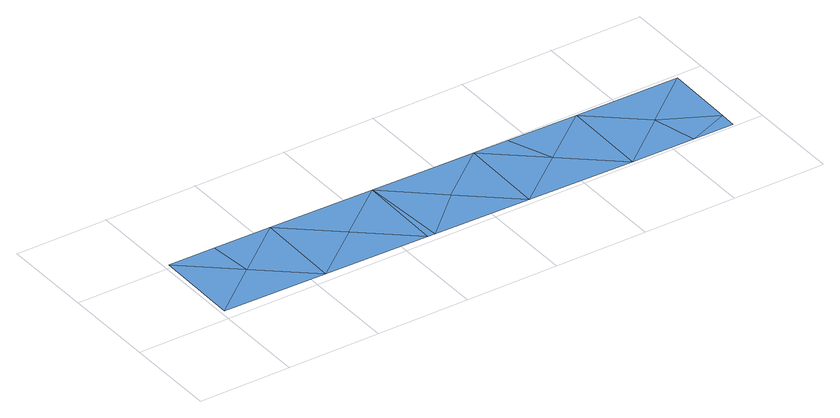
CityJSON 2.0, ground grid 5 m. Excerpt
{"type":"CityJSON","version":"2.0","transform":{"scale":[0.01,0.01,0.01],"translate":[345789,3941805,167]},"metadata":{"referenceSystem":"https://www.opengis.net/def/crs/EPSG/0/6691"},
"CityObjects":{
"waterbody1":{"type":"WaterBody","attributes":{"name":"10","class":"1140","function":"1","WaterBodyRiverFloodingRiskAttribute.description":"5","WaterBodyRiverFloodingRiskAttribute.rankOrg":"2","WaterBodyRiverFloodingRiskAttribute.adminType":"2","WaterBodyRiverFloodingRiskAttribute.scale":"L2"},"geometry":[{"type":"MultiSurface","lod":"1","boundaries":[[[0,1,2]],[[1,3,2]],[[4,5,6]],[[2,5,4]],[[4,6,7]],[[8,9,10]],[[11,12,8]],[[12,13,8]],[[1,0,14]],[[9,8,13]],[[10,11,8]],[[10,15,11]],[[16,6,5]],[[3,5,2]],[[0,2,4]],[[17,18,19]],[[20,7,6]],[[7,20,21]],[[18,21,20]],[[17,21,18]],[[18,15,19]],[[15,18,11]],[[10,19,15]],[[17,7,21]],[[16,20,6]]]}]}
},
"vertices":[
[2627,15,96],[2847,102,96],[2569,249,96],[2853,478,96],[2284,21,96],[2292,487,96],[2002,259,96],[1713,31,96],[304,289,96],[19,61,96],[581,51,96],[589,517,96],[280,522,96],[27,526,96],[2845,12,96],[870,279,96],[1910,494,96],[1188,40,96],[1159,507,96],[1151,41,96],[1721,497,96],[1436,269,96]
]}
